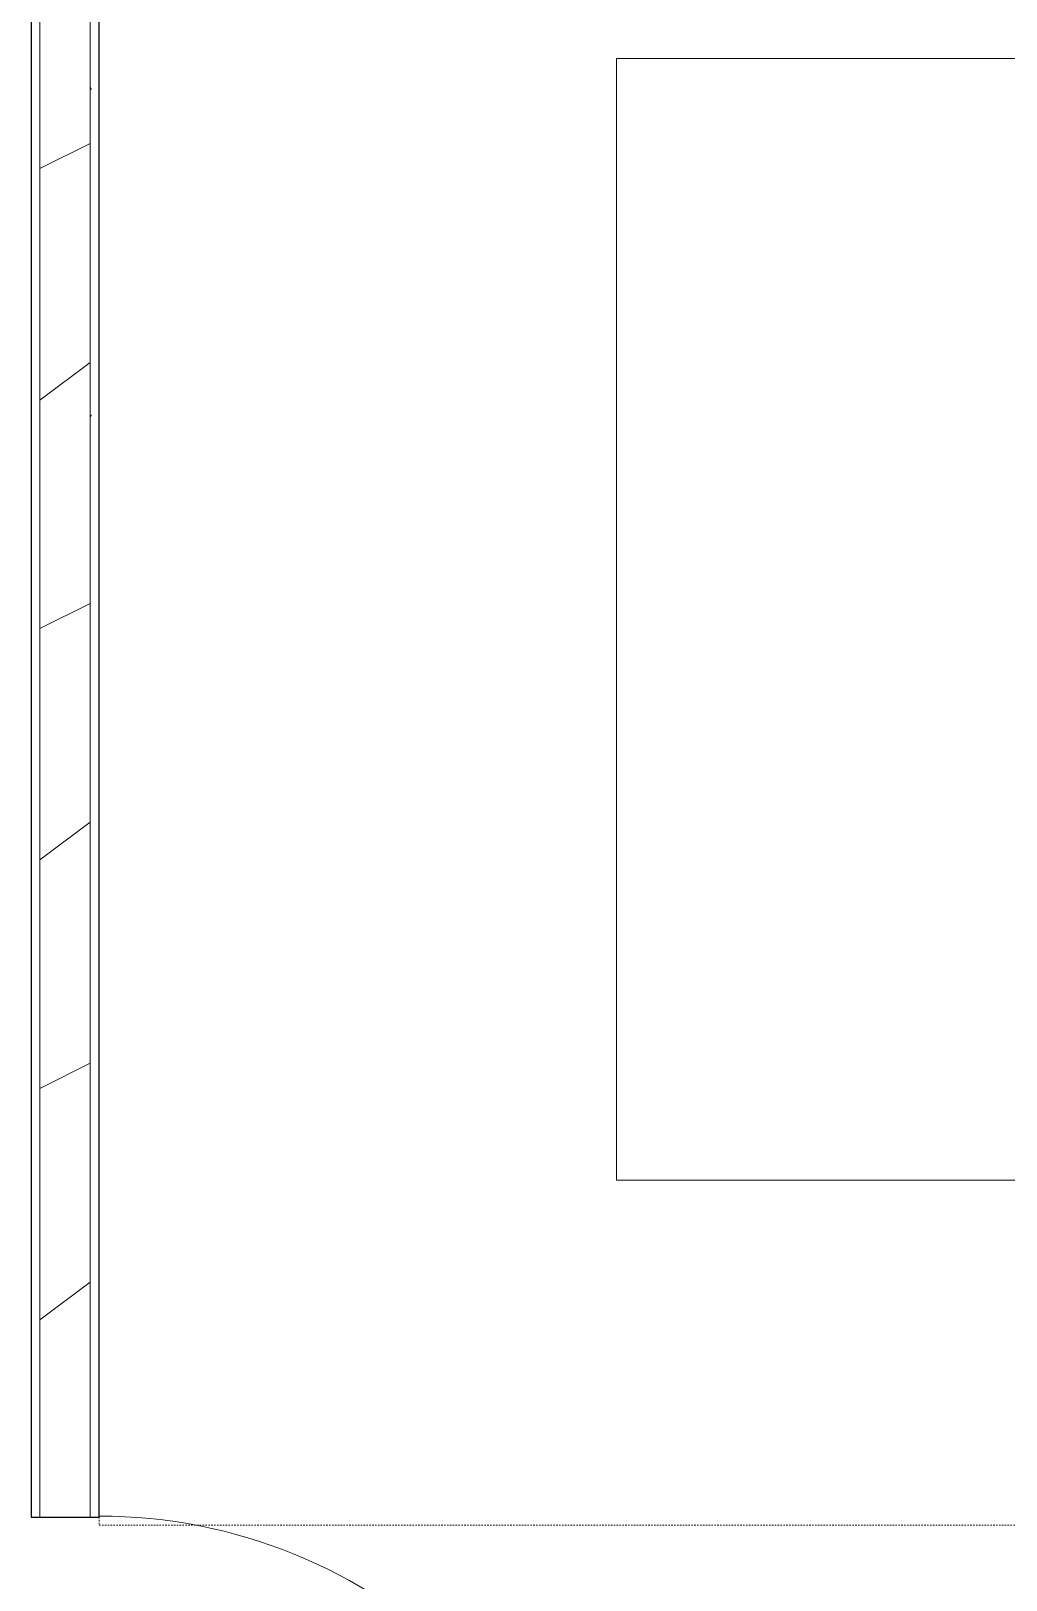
# Model space of a CAD drawing. Header units: inches. Extents: x -10205 to 13964, y -460 to 30702.
# Drawn here: x -2972.4 to -2904.5, y 11904.9 to 12012.6 of the extents above; entities that cross this region are included whole.
import ezdxf

# ---------------------------------------------------------------- set-up
doc = ezdxf.new("R2010")
doc.units = ezdxf.units.IN
doc.header["$MEASUREMENT"] = 0
doc.linetypes.add('Dash 1_16_', pattern=[0.125, 0.0625, -0.0625])
for name, color, linetype, lineweight in [('0-1', 7, 'Continuous', 5), ('0-4', 7, 'Continuous', 9), ('A-DOOR-3', 7, 'Continuous', 9), ('A-DOOR-4', 250, 'Continuous', 13), ('A-WALL-5', 130, 'Continuous', 25), ('A-WALL-6', 7, 'Continuous', 9), ('A-WALL-PATT-3', 7, 'Continuous', 9), ('A-WALL-PATT-4', 8, 'Continuous', 9), ('I-FURN-3', 7, 'Continuous', 9), ('I-FURN-HDLN-2', 254, 'Dash 1_16_', 9)]:
    doc.layers.add(name, color=color, linetype=linetype, lineweight=lineweight)

# ---------------------------------------------------------------- blocks, each defined once
blk = doc.blocks.new('Bed-Standard - King 78_ x 80_-V35-SITE PLAN - CAD FILE')
at = {"layer": 'I-FURN-3'}
for p, q in [((-28.31, 37.7), (-28.31, -41.8)), ((49.69, -41.8), (49.69, 37.7)), ((-28.31, -41.8), (49.69, -41.8))]:
    blk.add_line(p, q, dxfattribs=at)
at = {"layer": 'I-FURN-HDLN-2'}
for p, q in [((73.69, -77.8), (73.69, 37.7)), ((73.13, -77.8), (73.69, -77.8))]:
    blk.add_line(p, q, dxfattribs=at)
blk = doc.blocks.new('Single-Flush - 36_ x 84_-1372839-SITE PLAN - CAD FILE')
at = {"layer": 'A-DOOR-3'}
blk.add_arc((18, 2.37), 36.07, 93.1789, 180, dxfattribs=at)
at = {"layer": 'A-DOOR-4'}
for p, q in [((16, 2.37), (16, 38.39)), ((18, 38.39), (16, 38.39)), ((18, 2.37), (18, 38.39)), ((18, 2.37), (16, 2.37))]:
    blk.add_line(p, q, dxfattribs=at)
blk = doc.blocks.new('1750 Ox - Unit Layouts_rvt-1-SITE PLAN - CAD FILE')
at = {"layer": 'A-WALL-PATT-3'}
h = blk.add_hatch(dxfattribs=at)
h.set_pattern_fill('FP_2', color=256, style=0, pattern_type=2)
h.set_pattern_definition([(0, (0, 0), (61.44, 15.36), [2.534, -43.546, 2.534, -43.546, -245.76]), (0, (0, 0), (61.44, 15.36), [-92.16, 2.534, -89.626, 2.534, -43.546, -107.52]), (0, (0, 0), (61.44, 15.36), [-230.4, 2.534, -28.186, 2.534, -74.266]), (120, (23.04, 7.68), (-44.02215, 45.5286), [2.534, -43.546, 2.534, -43.546, -245.76]), (120, (23.04, 7.68), (-44.02215, 45.5286), [-92.16, 2.534, -89.626, 2.534, -43.546, -107.52]), (120, (23.04, 7.68), (-44.02215, 45.5286), [-230.4, 2.534, -28.186, 2.534, -74.266]), (240, (30.72, 38.4), (-17.41785, -60.8886), [2.534, -43.546, 2.534, -43.546, -245.76]), (240, (30.72, 38.4), (-17.41785, -60.8886), [-92.16, 2.534, -89.626, 2.534, -43.546, -107.52]), (240, (30.72, 38.4), (-17.41785, -60.8886), [-230.4, 2.534, -28.186, 2.534, -74.266])])
h.paths.add_polyline_path([(-2967.62, 11869.26), (-2967.62, 11873.26), (-2968.25, 11873.26), (-2968.25, 11869.26)], flags=0)
h.paths.add_polyline_path([(-2967.62, 11909.26), (-2967.62, 12051.69), (-2968.25, 12051.69), (-2968.25, 11909.26)], flags=0)
h.paths.add_polyline_path([(-2967.62, 12055.19), (-2967.62, 12079.96), (-2968.25, 12079.96), (-2968.25, 12055.19)], flags=0)
at = {"layer": 'A-WALL-PATT-4'}
h = blk.add_hatch(dxfattribs=at)
h.set_pattern_fill('FP_4', color=256, style=0, pattern_type=2)
h.set_pattern_definition([(216.87, (12.795, 31.987), (95.9612857, 63.9749714), [15.994, -143.942]), (206.565, (31.987, 22.391), (-31.986981, -31.986924), [35.763, -35.763]), (198.435, (31.987, 6.397), (-63.974746, -31.987128), [20.231, -80.922])])
h.paths.add_polyline_path([(-2968.25, 11868.63), (-2968.25, 11873.26), (-2971.75, 11873.26), (-2971.75, 11868.63)], flags=0)
h.paths.add_polyline_path([(-2968.25, 11909.26), (-2968.25, 12079.96), (-2971.75, 12079.96), (-2971.75, 11909.26)], flags=0)
at = {"layer": 'A-WALL-5'}
for p, q in [((-2972.37, 12079.96), (-2972.37, 11909.26)), ((-2967.62, 11909.26), (-2967.62, 12051.06)), ((-2972.37, 11909.26), (-2967.62, 11909.26))]:
    blk.add_line(p, q, dxfattribs=at)
at = {"layer": 'A-WALL-6'}
for p, q in [((-2971.75, 11909.26), (-2971.75, 12079.96)), ((-2968.25, 11909.26), (-2968.25, 12051.69))]:
    blk.add_line(p, q, dxfattribs=at)
at = {"layer": '0-4'}
for name, p, rotation in [('Bed-Standard - King 78_ x 80_-V35-SITE PLAN - CAD FILE', (-2889.83, 11982.39), 269.9999999999986), ('Single-Flush - 36_ x 84_-1372839-SITE PLAN - CAD FILE', (-2970, 11891.26), 270.0000000000002)]:
    blk.add_blockref(name, p, dxfattribs=dict(at, rotation=rotation))

msp = doc.modelspace()

# ---------------------------------------------------------------- block references
at = {"layer": '0-1'}
msp.add_blockref('1750 Ox - Unit Layouts_rvt-1-SITE PLAN - CAD FILE', (0, 0), dxfattribs=at)

doc.saveas('drawing.dxf')
